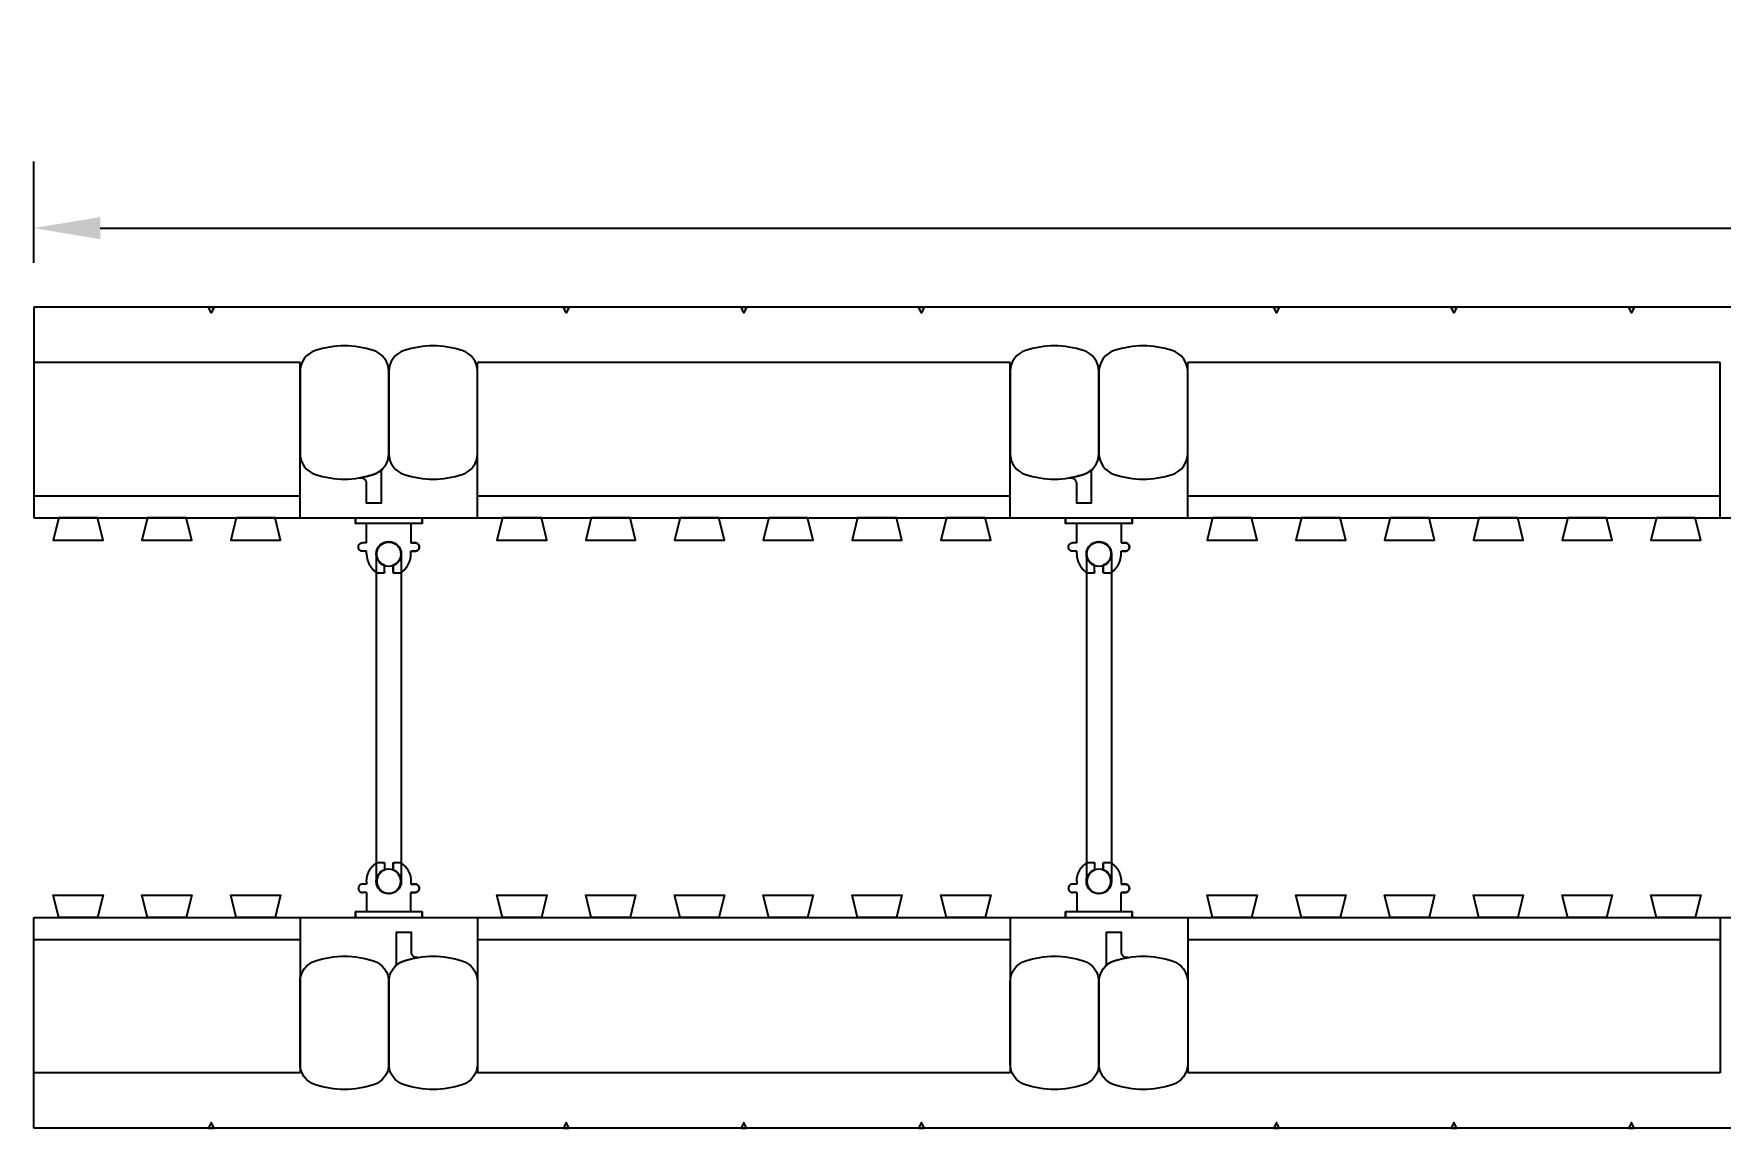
# Model space of a CAD drawing. Header units: inches. Extents: x 204.6 to 257.6, y 32.2 to 73.3.
# Drawn here: x 204.64 to 223.64, y 61.01 to 73.34 of the extents above; entities that cross this region are included whole.
import ezdxf

# ---------------------------------------------------------------- set-up
doc = ezdxf.new("R2010")
doc.units = ezdxf.units.IN
doc.header["$MEASUREMENT"] = 0
for name, color, linetype in [('line25', 2, 'Continuous'), ('LINE50', 5, 'Continuous'), ('LINE9', 9, 'Continuous'), ('TEXT', 4, 'Continuous')]:
    doc.layers.add(name, color=color, linetype=linetype)
doc.styles.add('DIM', font='romans.shx', dxfattribs={"width": 0.7})
doc.dimstyles.new('ext_8', dxfattribs={"dimscale": 8, "dimtxt": 0.09375, "dimasz": 0.09375, "dimexe": 0.09375, "dimexo": 0.0625, "dimgap": 0.0625, "dimtad": 1, "dimdec": 4, "dimzin": 3, "dimdsep": 46, "dimlunit": 4, "dimtxsty": 'DIM', "dimcen": 0.09, "dimdle": 0.09375, "dimclrt": 4, "dimadec": 0, "dimazin": 0, "dimtfac": 1, "dimtdec": 4, "dimtmove": 2, "dimatfit": 3, "dimfxl": 0, "dimfrac": 2, "dimtolj": 1, "dimtzin": 0, "dimarcsym": 0})

# ---------------------------------------------------------------- blocks, each defined once
blk = doc.blocks.new('WEB_4_CENTRE_TOP')
for p, q in [((3.688, 0.141), (0, 0.141)), ((3.688, -0.141), (0, -0.141))]:
    blk.add_line(p, q)
for centre in [(0, 0), (3.688, 0)]:
    blk.add_circle(centre, 0.141)
blk = doc.blocks.new('*D18')
at = {"layer": 'Defpoints', "color": 0}
for p in [(252.64, 71.149), (204.64, 70.259), (252.64, 70.259)]:
    blk.add_point(p, dxfattribs=at)
at = {"layer": 'TEXT', "color": 0, "lineweight": -2}
for p, q in [((204.64, 70.759), (204.64, 71.899)), ((252.64, 70.759), (252.64, 71.899)), ((205.39, 71.149), (251.89, 71.149))]:
    blk.add_line(p, q, dxfattribs=at)
at = {"layer": 'TEXT', "color": 0}
for points in [[(205.39, 71.274), (205.39, 71.024), (204.64, 71.149)], [(251.89, 71.274), (251.89, 71.024), (252.64, 71.149)]]:
    blk.add_solid(points, dxfattribs=at)
at = {"layer": 'TEXT', "color": 4, "insert": (228.64, 72.22), "char_height": 0.75, "attachment_point": 5, "style": 'DIM'}
blk.add_mtext('\\A1;48" (1219mm)', dxfattribs=at)
blk = doc.blocks.new('Connector')
blk.add_point((0.271, 0))
at = {"layer": 'LINE9'}
for p, q in [((0, 0.375), (0, -0.375)), ((0.062, -0.375), (0.062, 0.375)), ((0.281, 0.25), (0.062, 0.25))]:
    blk.add_line(p, q, dxfattribs=at)
for points, weights in [([(0.007, 0.375), (0.004, 0.375), (0, 0.375)], [1, 0.972587069138, 0.950305488115]), ([(0.327, 0.343), (0.308, 0.343), (0.281, 0.317), (0.281, 0.297)], [1, 0.85355339, 0.85355339, 1]), ([(0.328, 0.343), (0.327, 0.343), (0.327, 0.343)], [1, 0.70710678, 1]), ([(0.375, 0.297), (0.375, 0.317), (0.348, 0.343), (0.329, 0.343)], [1, 0.85355339, 0.85355339, 1]), ([(0.406, 0.25), (0.546, 0.25), (0.619, 0.131)], [0.958404415409, 0.794674173519, 0.864651571113]), ([(0.619, 0.052), (0.612, 0.049), (0.604, 0.049)], [0.83615024178, 0.892081430621, 1]), ([(0.619, -0.131), (0.546, -0.25), (0.406, -0.25)], [0.864651574428, 0.794674169686, 0.958404415195]), ([(0.604, -0.049), (0.612, -0.049), (0.619, -0.052)], [1, 0.89208144177, 0.836150253337]), ([(0, -0.375), (0.004, -0.375), (0.007, -0.375)], [0.950305488115, 0.972587069138, 1]), ([(0.281, -0.297), (0.281, -0.317), (0.308, -0.343), (0.327, -0.343)], [1, 0.85355339, 0.85355339, 1]), ([(0.327, -0.343), (0.281, -0.343), (0.281, -0.297)], [1, 0.70710678, 1]), ([(0.329, -0.343), (0.348, -0.343), (0.375, -0.317), (0.375, -0.297)], [1, 0.85355339, 0.85355339, 1]), ([(0.375, -0.297), (0.375, -0.343), (0.329, -0.343)], [1, 0.70710678, 1])]:
    blk.add_rational_spline(points, weights, degree=2, dxfattribs=at)
for points, degree in [([(0, 0.375), (0.002, 0.375), (0.005, 0.375), (0.007, 0.375)], 3), ([(0.007, 0.375), (0.021, 0.375), (0.051, 0.375), (0.062, 0.375), (0.062, 0.375)], 3), ([(0.281, 0.25), (0.281, 0.297)], 1), ([(0.327, 0.343), (0.327, 0.343), (0.328, 0.343), (0.328, 0.343)], 3), ([(0.328, 0.343), (0.329, 0.343), (0.329, 0.343), (0.329, 0.343)], 3), ([(0.375, 0.25), (0.375, 0.297)], 1), ([(0.406, 0.25), (0.375, 0.25)], 1), ([(0.406, 0.25), (0.406, 0.25)], 1), ([(0.406, 0.25), (0.406, 0.25)], 1), ([(0.406, 0.25), (0.406, 0.25)], 1), ([(0.406, 0.25), (0.406, 0.25)], 1), ([(0.406, 0.25), (0.406, 0.25)], 1), ([(0.406, 0.25), (0.406, 0.25)], 1), ([(0.406, 0.25), (0.406, 0.25)], 1), ([(0.406, 0.25), (0.406, 0.25)], 1), ([(0.406, 0.25), (0.406, 0.25)], 1), ([(0.406, 0.25), (0.406, 0.25)], 1), ([(0.406, 0.25), (0.406, 0.25)], 1), ([(0.406, 0.25), (0.406, 0.25)], 1), ([(0.406, 0.25), (0.406, 0.25)], 1), ([(0.406, 0.25), (0.406, 0.25)], 1), ([(0.406, 0.25), (0.406, 0.25)], 1), ([(0.406, 0.25), (0.406, 0.25)], 1), ([(0.406, 0.25), (0.406, 0.25)], 1), ([(0.406, 0.25), (0.406, 0.25)], 1), ([(0.406, 0.25), (0.406, 0.25)], 1), ([(0.406, 0.25), (0.406, 0.25)], 1), ([(0.406, 0.25), (0.406, 0.25)], 1), ([(0.406, 0.25), (0.406, 0.25)], 1), ([(0.406, 0.25), (0.406, 0.25)], 1), ([(0.406, 0.25), (0.406, 0.25)], 1), ([(0.604, 0.049), (0.532, 0.049)], 1), ([(0.532, 0.049), (0.532, 0.049)], 1), ([(0.532, 0.049), (0.532, 0.049)], 1), ([(0.532, 0.049), (0.532, 0.049)], 1), ([(0.532, 0.049), (0.532, 0.049)], 1), ([(0.532, 0.049), (0.532, 0.049)], 1), ([(0.532, 0.049), (0.532, 0.049)], 1), ([(0.532, 0.049), (0.532, 0.049)], 1), ([(0.532, 0.049), (0.532, 0.049)], 1), ([(0.532, 0.049), (0.532, 0.049)], 1), ([(0.532, 0.049), (0.532, 0.049)], 1), ([(0.604, 0.049), (0.609, 0.049), (0.614, 0.05), (0.619, 0.052)], 3), ([(0.604, 0.049), (0.604, 0.049)], 1), ([(0.604, 0.049), (0.604, 0.049)], 1), ([(0.604, 0.049), (0.604, 0.049)], 1), ([(0.604, 0.049), (0.604, 0.049)], 1), ([(0.619, 0.131), (0.619, 0.052)], 1), ([(0.619, 0.131), (0.619, 0.131)], 1), ([(0.619, 0.131), (0.619, 0.131)], 1), ([(0.619, 0.131), (0.619, 0.131)], 1), ([(0.619, 0.131), (0.619, 0.131)], 1), ([(0.532, -0.049), (0.604, -0.049)], 1), ([(0.604, -0.049), (0.58, -0.049), (0.556, -0.049), (0.532, -0.049)], 3), ([(0.532, -0.049), (0.532, -0.049)], 1), ([(0.532, -0.049), (0.532, -0.049)], 1), ([(0.532, -0.049), (0.532, -0.049)], 1), ([(0.532, -0.049), (0.532, -0.049)], 1), ([(0.619, -0.052), (0.614, -0.05), (0.609, -0.049), (0.604, -0.049)], 3), ([(0.604, -0.049), (0.604, -0.049)], 1), ([(0.604, -0.049), (0.604, -0.049)], 1), ([(0.604, -0.049), (0.604, -0.049)], 1), ([(0.604, -0.049), (0.604, -0.049)], 1), ([(0.604, -0.049), (0.604, -0.049)], 1), ([(0.604, -0.049), (0.604, -0.049)], 1), ([(0.604, -0.049), (0.604, -0.049)], 1), ([(0.604, -0.049), (0.604, -0.049)], 1), ([(0.619, -0.052), (0.619, -0.131)], 1), ([(0.619, -0.131), (0.619, -0.131)], 1), ([(0.619, -0.131), (0.619, -0.131)], 1), ([(0.619, -0.131), (0.619, -0.131)], 1), ([(0.619, -0.131), (0.619, -0.131)], 1), ([(0.007, -0.375), (0.005, -0.375), (0.002, -0.375), (0, -0.375)], 3), ([(0.062, -0.375), (0.062, -0.375), (0.051, -0.375), (0.021, -0.375), (0.007, -0.375)], 3), ([(0.062, -0.25), (0.281, -0.25)], 1), ([(0.281, -0.297), (0.281, -0.25)], 1), ([(0.281, -0.25), (0.281, -0.297)], 1), ([(0.328, -0.343), (0.328, -0.343), (0.327, -0.343), (0.327, -0.343)], 3), ([(0.329, -0.343), (0.329, -0.343), (0.329, -0.343), (0.328, -0.343)], 3), ([(0.375, -0.25), (0.375, -0.297)], 1), ([(0.375, -0.297), (0.375, -0.25)], 1), ([(0.406, -0.25), (0.375, -0.25)], 1), ([(0.406, -0.25), (0.406, -0.25)], 1), ([(0.406, -0.25), (0.406, -0.25)], 1), ([(0.406, -0.25), (0.406, -0.25)], 1), ([(0.406, -0.25), (0.406, -0.25)], 1), ([(0.406, -0.25), (0.406, -0.25)], 1), ([(0.406, -0.25), (0.406, -0.25)], 1), ([(0.406, -0.25), (0.406, -0.25)], 1), ([(0.406, -0.25), (0.406, -0.25)], 1), ([(0.406, -0.25), (0.406, -0.25)], 1), ([(0.406, -0.25), (0.406, -0.25)], 1), ([(0.406, -0.25), (0.406, -0.25)], 1)]:
    blk.add_open_spline(points, degree=degree, dxfattribs=at)
for points, weights, knots in [([(0.062, 0.375), (0.062, 0.375), (0.046, 0.375), (0.03, 0.375), (0.007, 0.375)], [0.868718858569, 0.861102746415, 1, 0.861102734288, 0.868718859898], [0, 0, 0, 0.5, 0.5, 1, 1, 1]), ([(0.532, 0.049), (0.472, 0.203), (0.333, 0.113), (0.157, 0), (0.333, -0.113), (0.472, -0.203), (0.532, -0.049)], [0.899508922286, 0.599718215298, 1, 0.54226024, 1, 0.599718224335, 0.899508908749], [0, 0, 0, 0.318112, 0.318112, 0.681888, 0.681888, 1, 1, 1]), ([(0.007, -0.375), (0.03, -0.375), (0.046, -0.375), (0.062, -0.375), (0.062, -0.375)], [0.868718859319, 0.861102739573, 1, 0.861102742958, 0.868718858948], [0, 0, 0, 0.5, 0.5, 1, 1, 1])]:
    blk.add_rational_spline(points, weights, degree=2, knots=knots, dxfattribs=at)

msp = doc.modelspace()

# ---------------------------------------------------------------- linework, layer by layer
at = {"layer": 'line25'}
for p, q in [((207.64045, 69.63446), (204.64045, 69.63446)), ((215.64045, 69.63446), (209.64045, 69.63446)), ((223.64045, 69.63446), (217.64045, 69.63446)), ((204.64045, 67.88446), (252.64045, 67.88446)), ((204.64045, 63.38446), (252.64045, 63.38446)), ((207.64045, 61.63446), (204.64045, 61.63446)), ((215.64045, 61.63446), (209.64045, 61.63446)), ((223.64045, 61.63446), (217.64045, 61.63446))]:
    msp.add_line(p, q, dxfattribs=at)
for points in [[(204.92162, 67.88446), (204.85929, 67.63446), (205.42162, 67.63446), (205.35929, 67.88446)], [(205.92162, 67.88446), (205.85929, 67.63446), (206.42162, 67.63446), (206.35929, 67.88446)], [(206.92162, 67.88446), (206.85929, 67.63446), (207.42162, 67.63446), (207.35929, 67.88446)], [(209.92162, 67.88446), (209.85929, 67.63446), (210.42162, 67.63446), (210.35929, 67.88446)], [(210.92162, 67.88446), (210.85929, 67.63446), (211.42162, 67.63446), (211.35929, 67.88446)], [(211.92162, 67.88446), (211.85929, 67.63446), (212.42162, 67.63446), (212.35929, 67.88446)], [(212.92162, 67.88446), (212.85929, 67.63446), (213.42162, 67.63446), (213.35929, 67.88446)], [(213.92162, 67.88446), (213.85929, 67.63446), (214.42162, 67.63446), (214.35929, 67.88446)], [(214.92162, 67.88446), (214.85929, 67.63446), (215.42162, 67.63446), (215.35929, 67.88446)], [(217.92162, 67.88446), (217.85929, 67.63446), (218.42162, 67.63446), (218.35929, 67.88446)], [(218.92162, 67.88446), (218.85929, 67.63446), (219.42162, 67.63446), (219.35929, 67.88446)], [(219.92162, 67.88446), (219.85929, 67.63446), (220.42162, 67.63446), (220.35929, 67.88446)], [(220.92162, 67.88446), (220.85929, 67.63446), (221.42162, 67.63446), (221.35929, 67.88446)], [(221.92162, 67.88446), (221.85929, 67.63446), (222.42162, 67.63446), (222.35929, 67.88446)], [(222.92162, 67.88446), (222.85929, 67.63446), (223.42162, 67.63446), (223.35929, 67.88446)], [(204.92162, 63.38446), (204.85929, 63.63446), (205.42162, 63.63446), (205.35929, 63.38446)], [(205.92162, 63.38446), (205.85929, 63.63446), (206.42162, 63.63446), (206.35929, 63.38446)], [(206.92162, 63.38446), (206.85929, 63.63446), (207.42162, 63.63446), (207.35929, 63.38446)], [(209.92162, 63.38446), (209.85929, 63.63446), (210.42162, 63.63446), (210.35929, 63.38446)], [(210.92162, 63.38446), (210.85929, 63.63446), (211.42162, 63.63446), (211.35929, 63.38446)], [(211.92162, 63.38446), (211.85929, 63.63446), (212.42162, 63.63446), (212.35929, 63.38446)], [(212.92162, 63.38446), (212.85929, 63.63446), (213.42162, 63.63446), (213.35929, 63.38446)], [(213.92162, 63.38446), (213.85929, 63.63446), (214.42162, 63.63446), (214.35929, 63.38446)], [(214.92162, 63.38446), (214.85929, 63.63446), (215.42162, 63.63446), (215.35929, 63.38446)], [(217.92162, 63.38446), (217.85929, 63.63446), (218.42162, 63.63446), (218.35929, 63.38446)], [(218.92162, 63.38446), (218.85929, 63.63446), (219.42162, 63.63446), (219.35929, 63.38446)], [(219.92162, 63.38446), (219.85929, 63.63446), (220.42162, 63.63446), (220.35929, 63.38446)], [(220.92162, 63.38446), (220.85929, 63.63446), (221.42162, 63.63446), (221.35929, 63.38446)], [(221.92162, 63.38446), (221.85929, 63.63446), (222.42162, 63.63446), (222.35929, 63.38446)], [(222.92162, 63.38446), (222.85929, 63.63446), (223.42162, 63.63446), (223.35929, 63.38446)]]:
    msp.add_lwpolyline(points, close=True, dxfattribs=at)
at = {"layer": 'LINE50'}
for p, q in [((252.64045, 70.25946), (204.64045, 70.25946)), ((204.64045, 70.25946), (204.64045, 67.88446)), ((204.64045, 61.00946), (204.64045, 63.38446)), ((252.64045, 61.00946), (204.64045, 61.00946))]:
    msp.add_line(p, q, dxfattribs=at)
at = {"layer": 'LINE9'}
for p, q in [((207.64045, 67.88446), (207.64045, 69.63446)), ((209.64045, 67.88446), (209.64045, 69.63446)), ((215.64045, 67.88446), (215.64045, 69.63446)), ((217.64045, 67.88446), (217.64045, 69.63446)), ((223.64045, 67.88446), (223.64045, 69.63446)), ((204.64045, 68.13446), (207.64045, 68.13446)), ((209.64045, 68.13446), (215.64045, 68.13446)), ((217.64045, 68.13446), (223.64045, 68.13446)), ((207.64045, 63.38446), (207.64045, 61.63446)), ((209.64045, 63.38446), (209.64045, 61.63446)), ((215.64045, 63.38446), (215.64045, 61.63446)), ((217.64045, 63.38446), (217.64045, 61.63446)), ((223.64045, 63.38446), (223.64045, 61.63446)), ((204.64045, 63.13446), (207.64045, 63.13446)), ((209.64045, 63.13446), (215.64045, 63.13446)), ((217.64045, 63.13446), (223.64045, 63.13446))]:
    msp.add_line(p, q, dxfattribs=at)
for points in [[(206.6717, 70.25946), (206.64045, 70.19497), (206.6092, 70.25946)], [(210.6717, 70.25946), (210.64045, 70.19497), (210.6092, 70.25946)], [(212.6717, 70.25946), (212.64045, 70.19497), (212.6092, 70.25946)], [(214.6717, 70.25946), (214.64045, 70.19497), (214.6092, 70.25946)], [(218.6717, 70.25946), (218.64045, 70.19497), (218.6092, 70.25946)], [(220.6717, 70.25946), (220.64045, 70.19497), (220.6092, 70.25946)], [(222.6717, 70.25946), (222.64045, 70.19497), (222.6092, 70.25946)], [(206.6717, 61.00946), (206.64045, 61.07394), (206.6092, 61.00946)], [(210.6717, 61.00946), (210.64045, 61.07394), (210.6092, 61.00946)], [(212.6717, 61.00946), (212.64045, 61.07394), (212.6092, 61.00946)], [(214.6717, 61.00946), (214.64045, 61.07394), (214.6092, 61.00946)], [(218.6717, 61.00946), (218.64045, 61.07394), (218.6092, 61.00946)], [(220.6717, 61.00946), (220.64045, 61.07394), (220.6092, 61.00946)], [(222.6717, 61.00946), (222.64045, 61.07394), (222.6092, 61.00946)]]:
    msp.add_lwpolyline(points, close=True, dxfattribs=at)
for points in [[(207.81353, 68.3735, 0.15767078), (208.46738, 68.3735, 0.32530463), (208.64045, 68.61137), (208.64045, 69.53254, 0.32530463), (208.46738, 69.77041, 0.15767078), (207.81353, 69.77041, 0.32530463), (207.64045, 69.53254), (207.64045, 68.61137, 0.32530463)], [(208.81353, 68.3735, 0.15767078), (209.46738, 68.3735, 0.32530463), (209.64045, 68.61137), (209.64045, 69.53254, 0.32530463), (209.46738, 69.77041, 0.15767078), (208.81353, 69.77041, 0.32530463), (208.64045, 69.53254), (208.64045, 68.61137, 0.32530463)], [(215.81353, 68.3735, 0.15767078), (216.46738, 68.3735, 0.32530463), (216.64045, 68.61137), (216.64045, 69.53254, 0.32530463), (216.46738, 69.77041, 0.15767078), (215.81353, 69.77041, 0.32530463), (215.64045, 69.53254), (215.64045, 68.61137, 0.32530463)], [(216.81353, 68.3735, 0.15767078), (217.46738, 68.3735, 0.32530463), (217.64045, 68.61137), (217.64045, 69.53254, 0.32530463), (217.46738, 69.77041, 0.15767078), (216.81353, 69.77041, 0.32530463), (216.64045, 69.53254), (216.64045, 68.61137, 0.32530463)], [(208.46738, 68.3735, -0.0372667), (208.31368, 68.33617, -0.46303561), (208.38637, 68.27451), (208.38637, 68.05291), (208.5572, 68.05291), (208.5572, 68.399, -0.18900236), (208.57385, 68.44148, -0.12840736)], [(216.46738, 68.3735, -0.0372667), (216.31368, 68.33617, -0.46303561), (216.38637, 68.27451), (216.38637, 68.05291), (216.5572, 68.05291), (216.5572, 68.399, -0.18900236), (216.57385, 68.44148, -0.12840736)], [(208.81353, 62.89541, -0.0372667), (208.96722, 62.93274, -0.46303561), (208.89453, 62.9944), (208.89453, 63.216), (208.7237, 63.216), (208.7237, 62.86991, -0.18900236), (208.70705, 62.82743, -0.12840736)], [(216.81353, 62.89541, -0.0372667), (216.96722, 62.93274, -0.46303561), (216.89453, 62.9944), (216.89453, 63.216), (216.7237, 63.216), (216.7237, 62.86991, -0.18900236), (216.70705, 62.82743, -0.12840736)], [(207.81353, 62.89541, -0.15767078), (208.46738, 62.89541, -0.32530463), (208.64045, 62.65754), (208.64045, 61.73637, -0.32530463), (208.46738, 61.4985, -0.15767078), (207.81353, 61.4985, -0.32530463), (207.64045, 61.73637), (207.64045, 62.65754, -0.32530463)], [(208.81353, 62.89541, -0.15767078), (209.46738, 62.89541, -0.32530463), (209.64045, 62.65754), (209.64045, 61.73637, -0.32530463), (209.46738, 61.4985, -0.15767078), (208.81353, 61.4985, -0.32530463), (208.64045, 61.73637), (208.64045, 62.65754, -0.32530463)], [(215.81353, 62.89541, -0.15767078), (216.46738, 62.89541, -0.32530463), (216.64045, 62.65754), (216.64045, 61.73637, -0.32530463), (216.46738, 61.4985, -0.15767078), (215.81353, 61.4985, -0.32530463), (215.64045, 61.73637), (215.64045, 62.65754, -0.32530463)], [(216.81353, 62.89541, -0.15767078), (217.46738, 62.89541, -0.32530463), (217.64045, 62.65754), (217.64045, 61.73637, -0.32530463), (217.46738, 61.4985, -0.15767078), (216.81353, 61.4985, -0.32530463), (216.64045, 61.73637), (216.64045, 62.65754, -0.32530463)]]:
    msp.add_lwpolyline(points, format="xyb", close=True, dxfattribs=at)

# ---------------------------------------------------------------- block references
at = {"layer": 'LINE9', "rotation": 90}
for p in [(208.64045, 63.79046), (216.64045, 63.79046)]:
    msp.add_blockref('WEB_4_CENTRE_TOP', p, dxfattribs=at)
at = {"layer": 'TEXT', "xscale": -1, "rotation": 90}
for p in [(208.64045, 67.88446), (216.64045, 67.88446)]:
    msp.add_blockref('Connector', p, dxfattribs=at)
at = {"layer": 'TEXT', "rotation": 90}
for p in [(208.64045, 63.38446), (216.64045, 63.38446)]:
    msp.add_blockref('Connector', p, dxfattribs=at)

# ---------------------------------------------------------------- dimensions: what is measured, and where the dimension line sits
at = {"layer": 'TEXT'}
dim = msp.add_linear_dim(base=(252.64045, 71.14861), p1=(204.64045, 70.25946), p2=(252.64045, 70.25946), text='48" (1219mm)', dimstyle='ext_8', dxfattribs=at)
dim.commit()
dim.dimension.update_dxf_attribs({"geometry": '*D18', "text_midpoint": (228.64045, 72.22004)})

doc.saveas('drawing.dxf')
